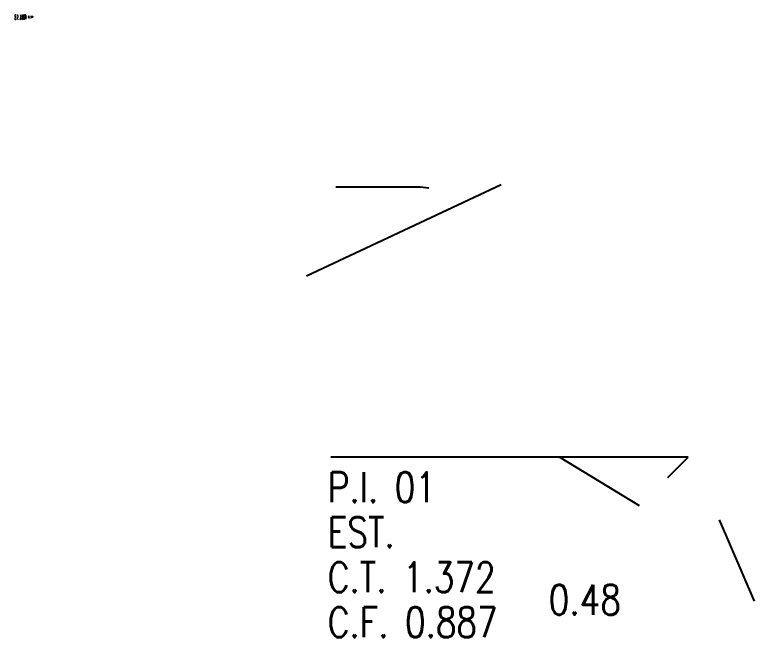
# Model space of a CAD drawing. Extents: x -160 to 364724, y -100 to 7353297.
# Drawn here: x 364040.3 to 364237.4, y 7351548.1 to 7351714.1 of the extents above; entities that cross this region are included whole.
import ezdxf

# ---------------------------------------------------------------- set-up
doc = ezdxf.new("R2010")
doc.units = 0
doc.header["$LTSCALE"] = 5
doc.layers.add('PS_PONTOS_IDENTIFICACAO_LIN', color=7, linetype='Continuous')
doc.layers.add('PS_PONTOS_IDENTIFICACAO_TXT', color=7, linetype='Continuous')
doc.styles.add('ROMANS', font='ROMANS.shx', dxfattribs={"height": 2})

msp = doc.modelspace()

# ---------------------------------------------------------------- linework, layer by layer
at = {"layer": 'PS_PONTOS_IDENTIFICACAO_LIN', "linetype": 'Continuous'}
for p, q in [((364169.886, 7351668.784), (364118.051, 7351644.35)), ((364169.886, 7351668.784), (364118.051, 7351644.35)), ((364148.294, 7351668.083), (364125.878, 7351668.083)), ((364148.294, 7351668.083), (364125.878, 7351668.083)), ((364150.626, 7351667.848), (364148.294, 7351668.083)), ((364150.626, 7351667.848), (364148.294, 7351668.083)), ((364219.717, 7351596.113), (364124.544, 7351596.113)), ((364185.445, 7351596.113), (364124.544, 7351596.113)), ((364206.799, 7351583.11), (364185.445, 7351596.113)), ((364214.346, 7351590.707), (364219.717, 7351596.113)), ((364227.98, 7351579.454), (364237.352, 7351557.721)), ((364227.98, 7351579.454), (364237.352, 7351557.721))]:
    msp.add_line(p, q, dxfattribs=at)

# ---------------------------------------------------------------- texts
at = {"layer": 'PS_PONTOS_IDENTIFICACAO_TXT', "style": 'ROMANS', "width": 0.8}
for s, height, p in [('C.T. 1.255', 0.5, (364040.228, 7351713.593)), ('C.F. 0.887', 0.5, (364040.228, 7351712.843)), ('0.37', 0.5, (364043.814, 7351713.218)), ('P.I. 01', 8, (364123.717, 7351584.113)), ('EST. ', 8, (364123.717, 7351572.113)), ('C.T. 1.372', 8, (364123.717, 7351560.113)), ('0.48', 8, (364182.612, 7351554.113)), ('C.F. 0.887', 8, (364123.717, 7351548.113))]:
    msp.add_text(s, height=height, dxfattribs=at).set_placement(p)

doc.saveas('drawing.dxf')
